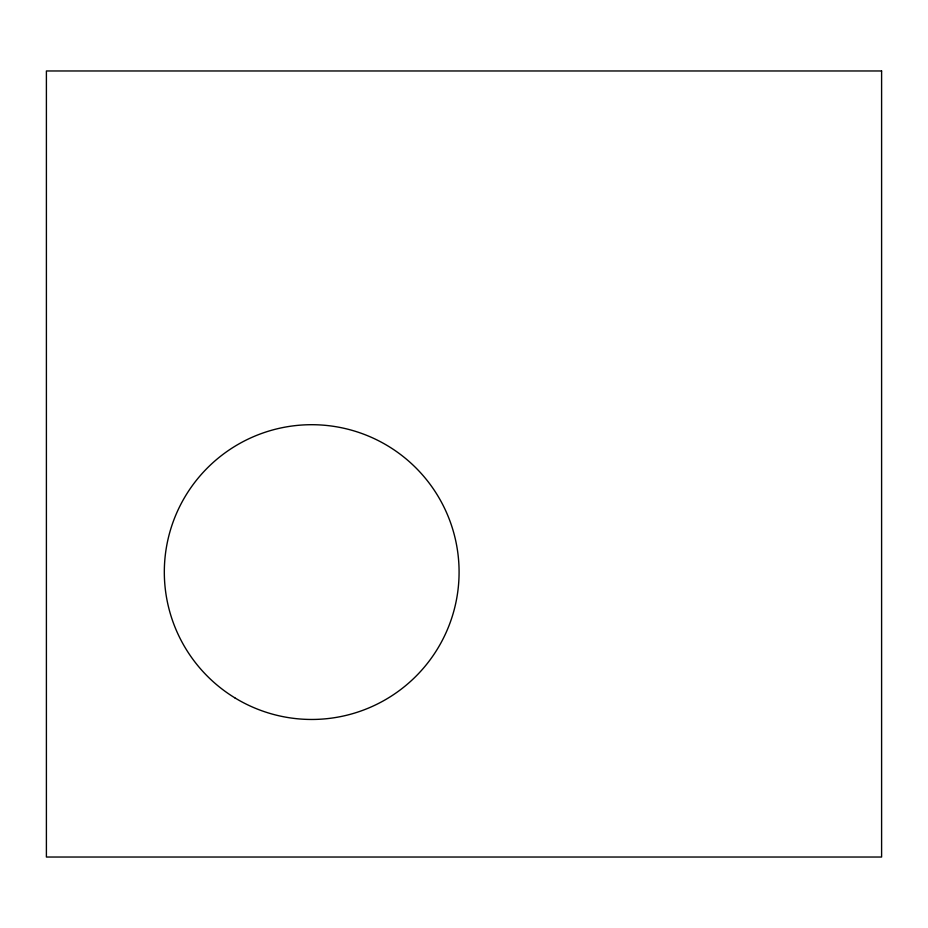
<?xml version="1.0" encoding="UTF-8"?>
<svg xmlns="http://www.w3.org/2000/svg" width="928" height="928" viewBox="0 0 928 928"><rect width="100%" height="100%" fill="white"/><g stroke="black" fill="none" stroke-linecap="round" stroke-linejoin="round"><path stroke-width="1.39" d="M881.6 70.969L46.4 70.969L46.4 857.031L881.6 857.031L881.6 70.969M234.807 697.821A147.39 147.39 0 0 0 459.035 575.812A147.39 147.39 0 0 0 241.257 442.621A147.39 147.39 0 0 0 234.807 697.821"/></g></svg>
